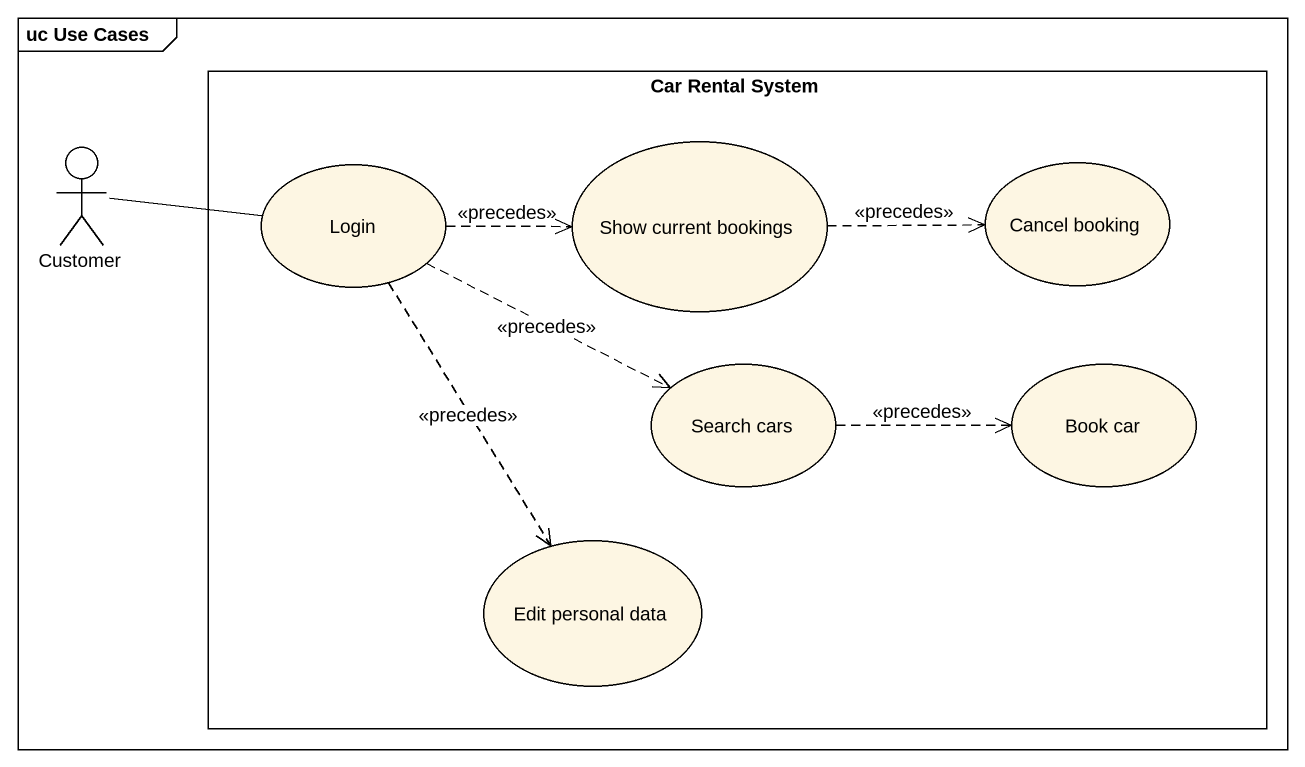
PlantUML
@startuml
mainframe uc Use Cases
rectangle "Car Rental System" as Car_Rental_System {
  usecase "Show current bookings" as Show_current_bookings
  usecase Login
  usecase "Cancel booking" as Cancel_booking
  usecase "Search cars" as Search_cars
  usecase "Book car" as Book_car
  usecase "Edit personal data" as Edit_personal_data
}
actor Customer
Show_current_bookings .right.> Cancel_booking : <<precedes>>
Customer -right- Login
Login .right.> Show_current_bookings : <<precedes>>
Login .right.> Search_cars : <<precedes>>
Login ..> Edit_personal_data : <<precedes>>
Search_cars .right.> Book_car : <<precedes>>
@enduml
